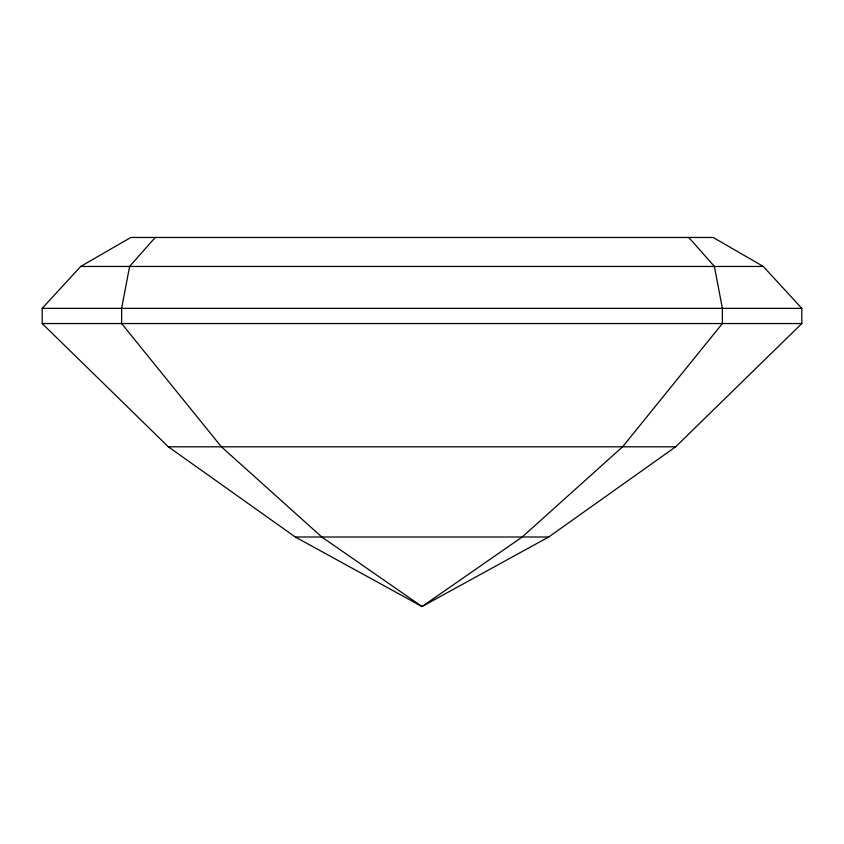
<?xml version="1.0" encoding="UTF-8"?>
<svg xmlns="http://www.w3.org/2000/svg" width="844" height="844" viewBox="0 0 844 844"><rect width="100%" height="100%" fill="white"/><g stroke="black" fill="none" stroke-linecap="round" stroke-linejoin="round"><path stroke-width="1.27" d="M155.243 237.459L129.596 266.451L121.631 308.355L121.631 323.547L221.392 446.803L321.807 537.006L422 606.541L548.684 537.006L675.664 446.803L801.8 323.547L801.8 308.355L763.314 266.451L713.18 237.459L130.82 237.459L80.686 266.451L42.2 308.355L42.2 323.547L168.336 446.803L295.316 537.006L422 606.541L522.193 537.006L622.608 446.803L722.369 323.547L722.369 308.355L714.404 266.451L688.757 237.459M80.686 266.451L763.314 266.451M42.2 308.355L801.8 308.355M42.2 323.547L801.8 323.547M168.336 446.803L675.664 446.803M295.316 537.006L548.684 537.006"/></g></svg>
